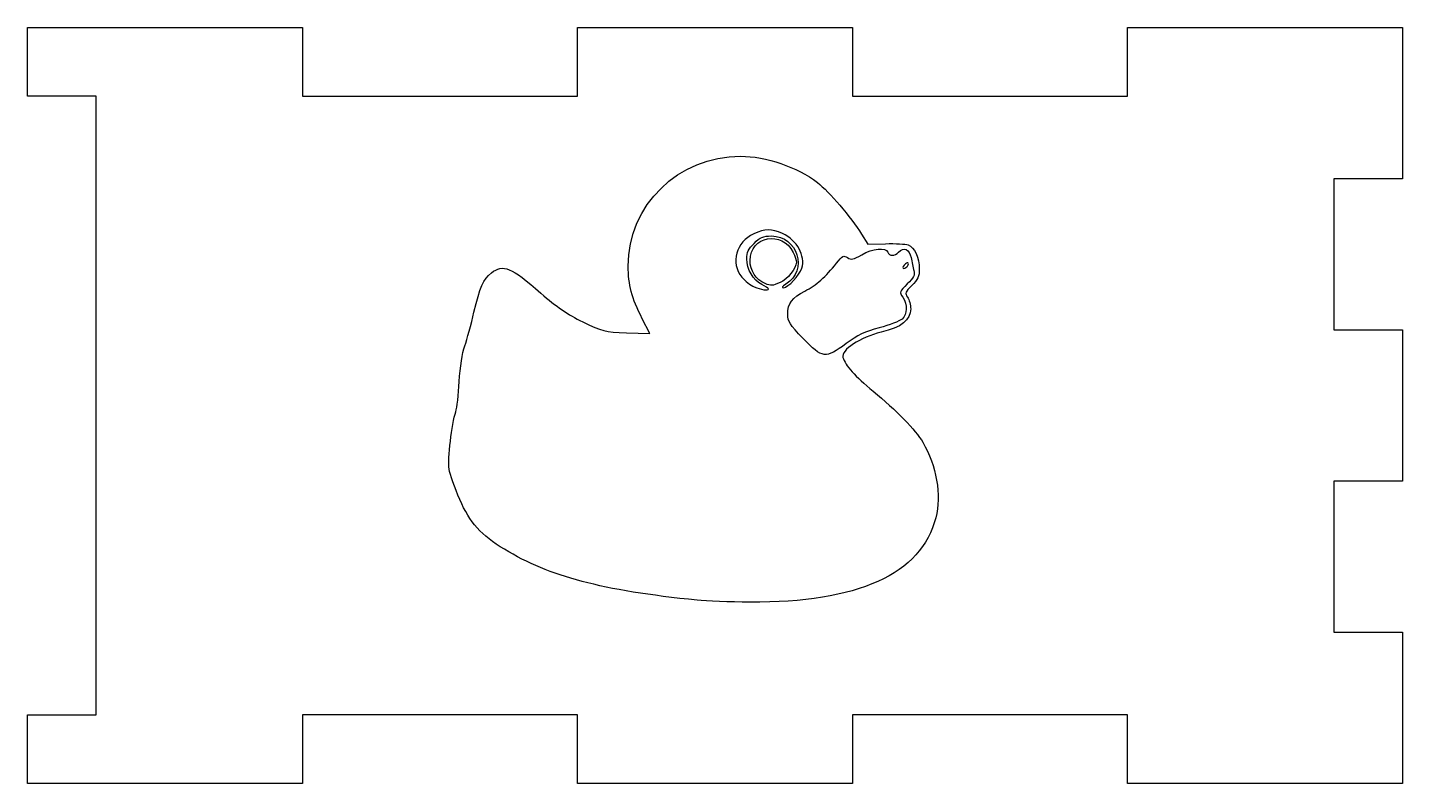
# Model space of a CAD drawing. Header units: millimetres. Extents: x -30 to 50, y -40 to 4.
import ezdxf

# ---------------------------------------------------------------- set-up
doc = ezdxf.new("R2010")
doc.units = ezdxf.units.MM
doc.layers.get('0').update_dxf_attribs({"linetype": 'CONTINUOUS'})

msp = doc.modelspace()

# ---------------------------------------------------------------- linework, layer by layer
for p, q in [((18.523, -8.03), (18.883, -8.615)), ((18.883, -8.615), (19.927, -8.585)), ((6.207, -13.81), (5.768, -12.947)), ((4.856, -13.762), (6.207, -13.81))]:
    msp.add_line(p, q)
msp.add_lwpolyline([(-26, 0), (-30, 0), (-30, 4), (-14, 4), (-14, 0), (2, 0), (2, 4), (18, 4), (18, 0), (34, 0), (34, 4), (50, 4), (50, -4.8), (46, -4.8), (46, -13.6), (50, -13.6), (50, -22.4), (46, -22.4), (46, -31.2), (50, -31.2), (50, -40), (34, -40), (34, -36), (18, -36), (18, -40), (2, -40), (2, -36), (-14, -36), (-14, -40), (-30, -40), (-30, -36), (-26, -36)], close=True)
for points in [[(4.949, -9.883), (4.944, -6.349), (7.866, -3.493), (11.487, -3.493)], [(11.487, -3.493), (12.958, -3.493), (14.786, -4.118), (15.958, -5.022)], [(15.958, -5.022), (16.655, -5.561), (17.901, -7.022), (18.523, -8.03)], [(12.037, -9.558), (12.037, -8.139), (13.926, -7.787), (14.544, -9.09)], [(13.929, -7.997), (13.28, -7.702), (12.923, -7.704), (12.259, -8.005)], [(15.049, -10.015), (15.279, -9.29), (14.774, -8.381), (13.929, -7.997)], [(12.259, -8.005), (11.234, -8.471), (10.886, -9.725), (11.56, -10.526)], [(11.849, -9.472), (11.849, -9.089), (11.938, -8.9), (12.275, -8.562)], [(12.275, -8.562), (12.637, -8.2), (12.79, -8.135), (13.281, -8.135)], [(13.281, -8.135), (14.82, -8.135), (15.421, -10.13), (14.123, -10.935)], [(18.537, -9.223), (19.174, -8.85), (19.935, -8.776), (20.05, -9.076)], [(19.927, -8.585), (20.502, -8.569), (21.09, -8.599), (21.234, -8.653)], [(20.686, -9.067), (20.995, -8.758), (21.307, -8.898), (21.407, -9.391)], [(21.234, -8.653), (21.6, -8.788), (21.887, -9.401), (21.887, -10.049)], [(12.722, -10.956), (12.217, -10.695), (11.85, -10.07), (11.849, -9.472)], [(12.915, -10.902), (12.383, -10.681), (12.037, -10.152), (12.037, -9.558)], [(14.544, -9.09), (14.649, -9.31), (14.734, -9.567), (14.734, -9.66)], [(17.067, -9.719), (17.411, -9.28), (17.473, -9.249), (17.707, -9.395)], [(17.707, -9.395), (17.932, -9.535), (18.044, -9.512), (18.537, -9.223)], [(20.05, -9.076), (20.144, -9.321), (20.437, -9.317), (20.686, -9.067)], [(21.407, -9.391), (21.456, -9.632), (21.532, -9.974), (21.576, -10.15)], [(-4.022, -12.57), (-3.688, -11.121), (-3.48, -10.653), (-3.005, -10.279)], [(-3.005, -10.279), (-2.328, -9.747), (-1.872, -9.935), (-0.126, -11.464)], [(5.768, -12.947), (5.153, -11.735), (4.951, -10.979), (4.949, -9.883)], [(14.734, -9.66), (14.733, -10.011), (14.211, -10.667), (13.795, -10.841)], [(14, -11.143), (14.239, -11.147), (14.923, -10.411), (15.049, -10.015)], [(15.231, -11.338), (15.878, -11.01), (16.455, -10.501), (17.067, -9.719)], [(21.011, -9.826), (20.912, -9.945), (20.902, -10.017), (20.986, -10.017)], [(20.986, -10.017), (21.059, -10.017), (21.156, -9.957), (21.202, -9.884)], [(21.202, -9.884), (21.337, -9.665), (21.183, -9.619), (21.011, -9.826)], [(21.576, -10.15), (21.641, -10.411), (21.567, -10.557), (21.187, -10.927)], [(21.887, -10.049), (21.887, -10.507), (21.817, -10.663), (21.454, -11.015)], [(11.56, -10.526), (11.747, -10.748), (12.071, -11.004), (12.282, -11.096)], [(12.282, -11.096), (12.664, -11.262), (13.104, -11.325), (13.104, -11.213)], [(13.104, -11.213), (13.104, -11.18), (12.932, -11.064), (12.722, -10.956)], [(13.795, -10.841), (13.309, -11.044), (13.266, -11.047), (12.915, -10.902)], [(14.123, -10.935), (13.894, -11.078), (13.857, -11.141), (14, -11.143)], [(21.187, -10.927), (20.728, -11.372), (20.723, -11.389), (20.926, -11.699)], [(21.454, -11.015), (21.054, -11.402), (21.035, -11.456), (21.203, -11.695)], [(-0.126, -11.464), (0.784, -12.261), (1.425, -12.7), (2.307, -13.13)], [(14.233, -12.688), (14.233, -12.061), (14.489, -11.714), (15.231, -11.338)], [(20.926, -11.699), (21.208, -12.129), (21.189, -12.689), (20.883, -12.966)], [(21.203, -11.695), (21.303, -11.838), (21.385, -12.146), (21.385, -12.379)], [(-4.558, -14.534), (-4.425, -14.155), (-4.184, -13.271), (-4.022, -12.57)], [(15.135, -14.103), (14.334, -13.275), (14.233, -13.116), (14.233, -12.688)], [(21.385, -12.379), (21.385, -13.029), (20.84, -13.46), (19.671, -13.736)], [(2.307, -13.13), (3.469, -13.697), (3.545, -13.716), (4.856, -13.762)], [(19.56, -13.48), (18.717, -13.705), (18.304, -13.902), (17.631, -14.401)], [(20.883, -12.966), (20.744, -13.091), (20.149, -13.322), (19.56, -13.48)], [(17.631, -14.401), (16.432, -15.29), (16.263, -15.27), (15.135, -14.103)], [(19.671, -13.736), (18.458, -14.022), (17.313, -14.775), (17.44, -15.204)], [(-4.878, -16.605), (-4.83, -15.748), (-4.709, -14.963), (-4.558, -14.534)], [(17.44, -15.204), (17.576, -15.665), (18.162, -16.318), (19.199, -17.166)], [(-5.082, -18.361), (-5.013, -18.154), (-4.921, -17.364), (-4.878, -16.605)], [(19.199, -17.166), (20.535, -18.257), (21.681, -19.434), (22.094, -20.14)], [(-5.473, -21.696), (-5.56, -21.132), (-5.317, -19.058), (-5.082, -18.361)], [(22.094, -20.14), (22.885, -21.489), (23.183, -23.224), (22.848, -24.531)], [(-4.852, -23.465), (-5.146, -22.798), (-5.426, -22.001), (-5.473, -21.696)], [(-2.242, -26.371), (-3.613, -25.542), (-4.25, -24.833), (-4.852, -23.465)], [(22.848, -24.531), (22.007, -27.812), (18.303, -29.497), (12.037, -29.447)], [(8.963, -29.334), (3.398, -28.762), (0.403, -27.97), (-2.242, -26.371)], [(12.037, -29.447), (10.864, -29.438), (9.48, -29.387), (8.963, -29.334)]]:
    msp.add_open_spline(points, degree=3)

doc.saveas('drawing.dxf')
